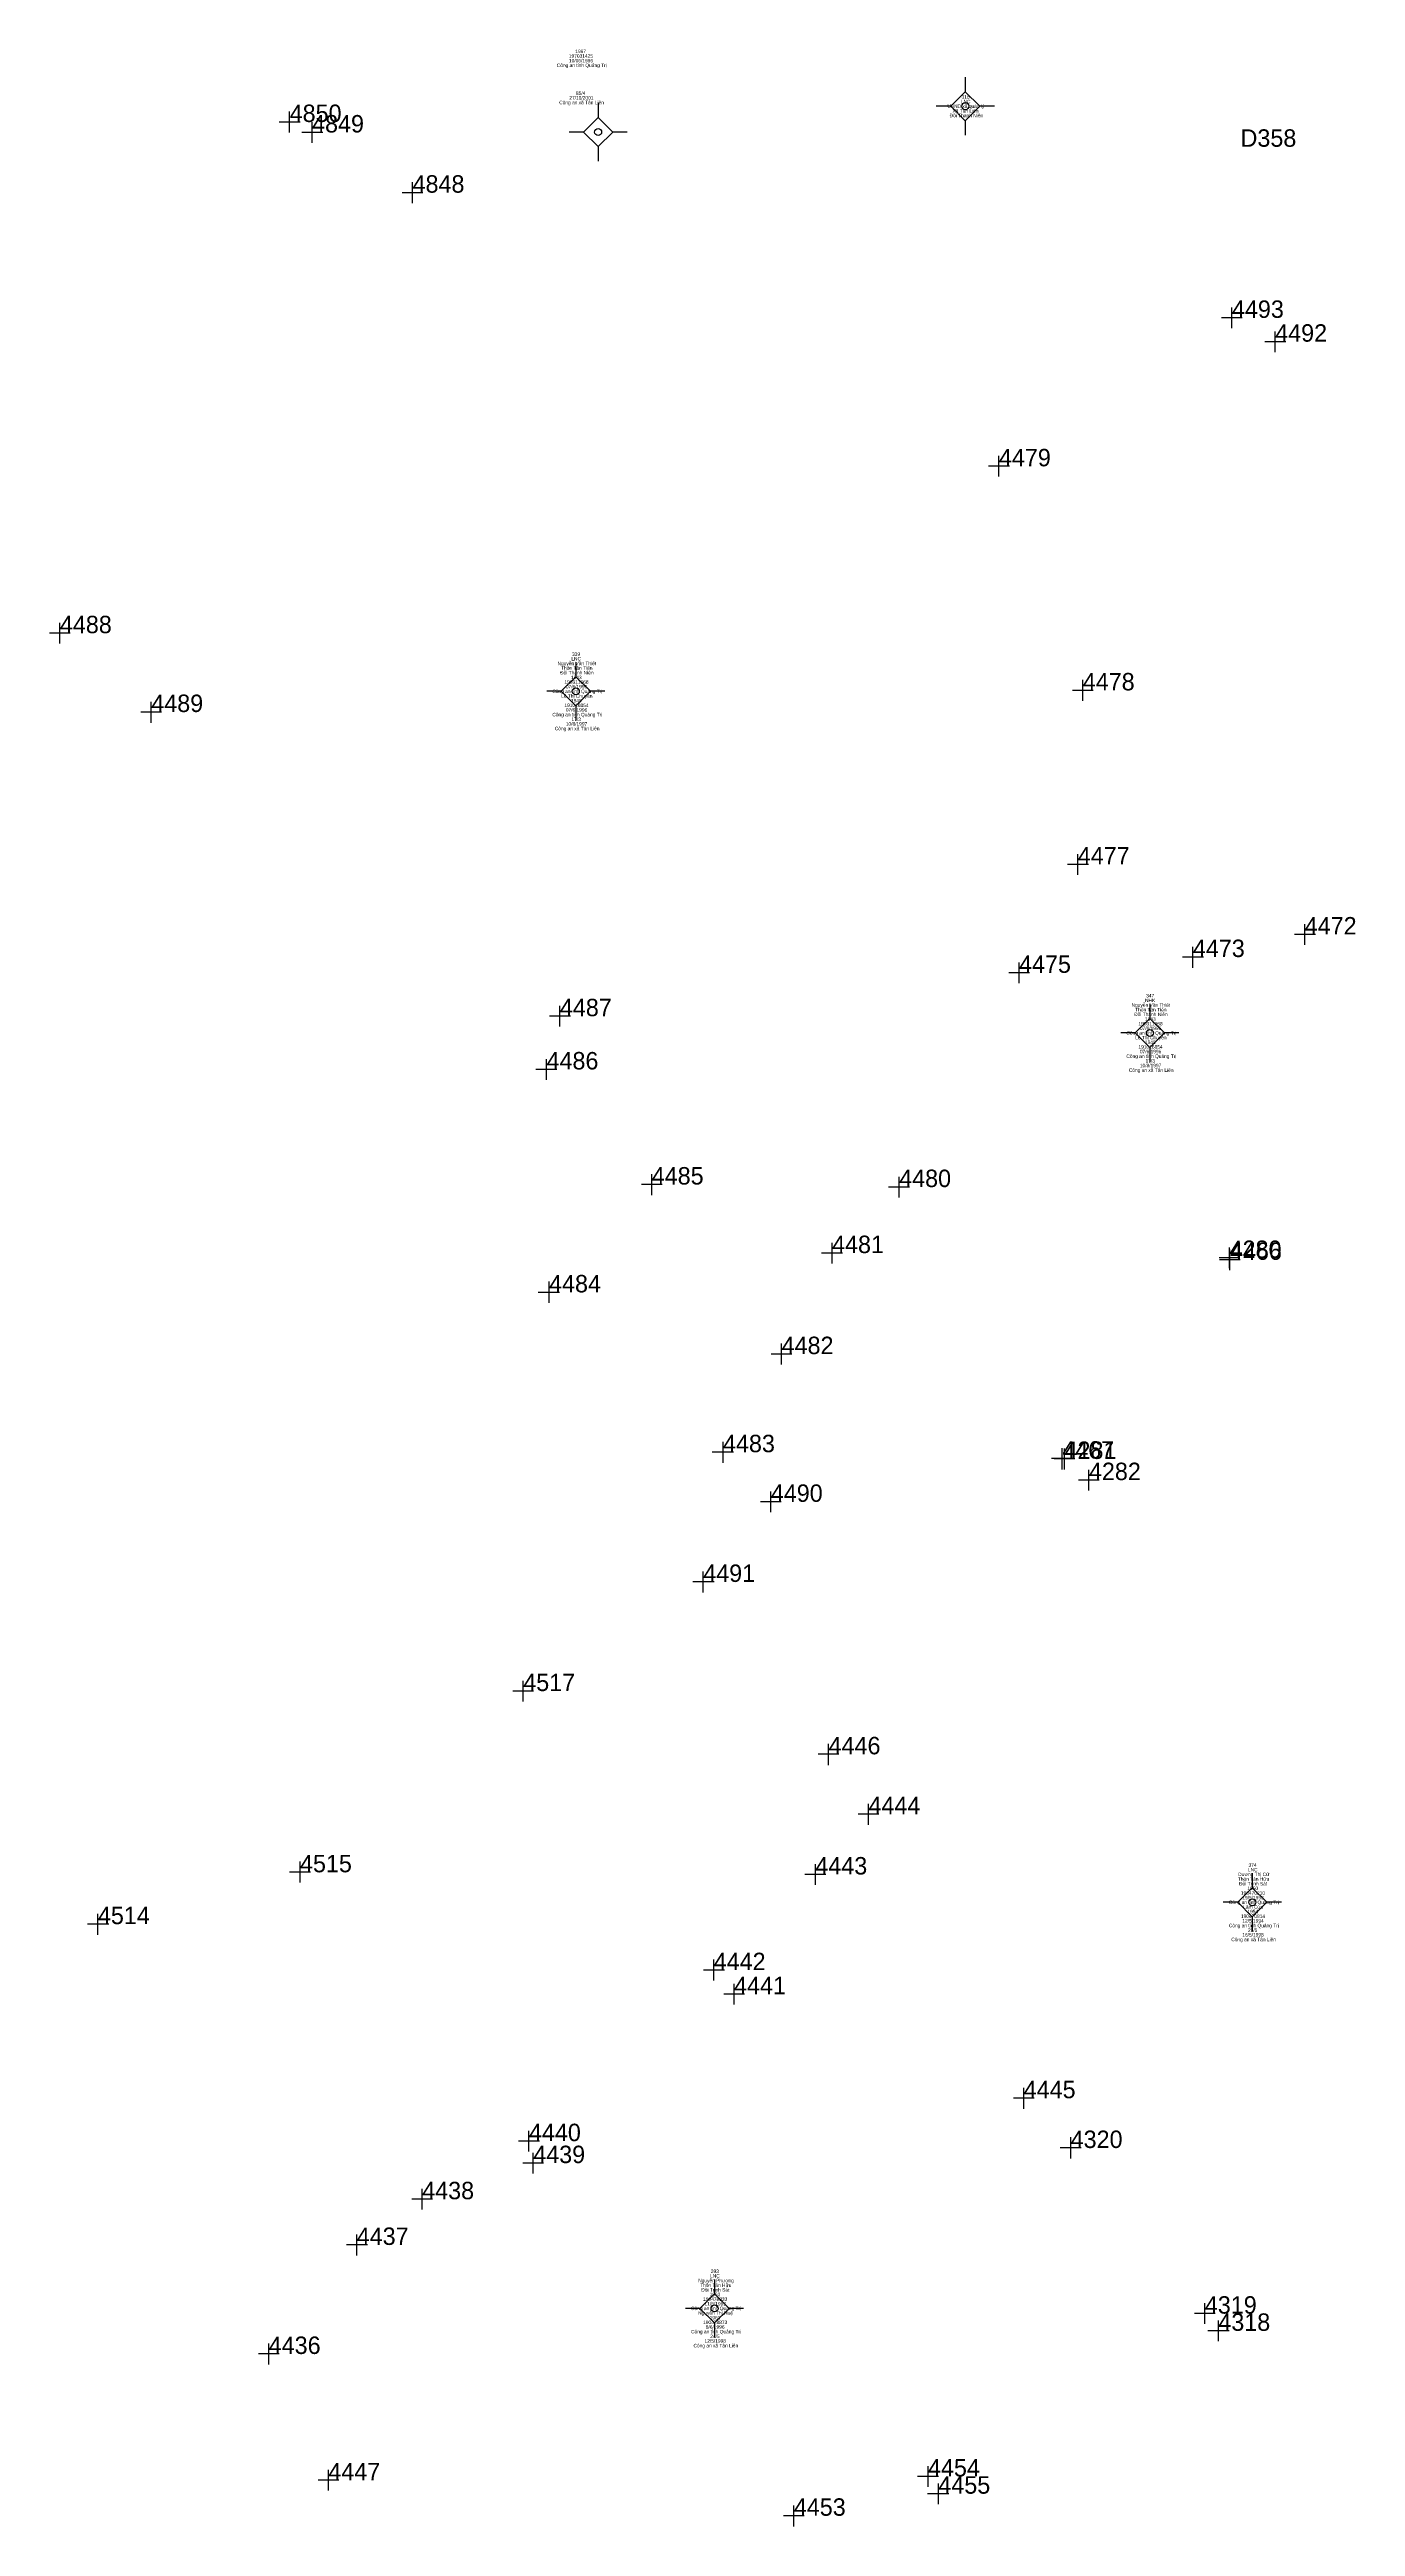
# Model space of a CAD drawing. Extents: x 548949 to 550223, y 1836732 to 1838051.
# Drawn here: x 549299.2 to 549411.5, y 1837181.1 to 1837394.2 of the extents above; entities that cross this region are included whole.
import ezdxf

# ---------------------------------------------------------------- set-up
doc = ezdxf.new("R2010")
doc.units = 0
for name, color, linetype in [('Level 11', 7, 'Continuous'), ('Level 15', 7, 'Continuous'), ('Level 4', 7, 'Continuous'), ('Level 5', 7, 'Continuous')]:
    doc.layers.add(name, color=color, linetype=linetype)

msp = doc.modelspace()

# ---------------------------------------------------------------- linework, layer by layer
at = {"layer": 'Level 11'}
for p, q in [((549377.97, 1837390.61), (549376.72, 1837389.36)), ((549377.97, 1837391.86), (549377.97, 1837390.61)), ((549379.22, 1837389.36), (549377.97, 1837390.61)), ((549346.39, 1837388.38), (549345.14, 1837387.13)), ((549346.39, 1837389.63), (549346.39, 1837388.38)), ((549347.64, 1837387.13), (549346.39, 1837388.38)), ((549376.72, 1837389.36), (549375.47, 1837389.36)), ((549376.72, 1837389.36), (549377.97, 1837388.11)), ((549377.97, 1837388.11), (549379.22, 1837389.36)), ((549377.97, 1837388.11), (549377.97, 1837386.86)), ((549380.47, 1837389.36), (549379.22, 1837389.36)), ((549345.14, 1837387.13), (549343.89, 1837387.13)), ((549345.14, 1837387.13), (549346.39, 1837385.88)), ((549346.39, 1837385.88), (549347.64, 1837387.13)), ((549346.39, 1837385.88), (549346.39, 1837384.63)), ((549348.89, 1837387.13), (549347.64, 1837387.13)), ((549344.47, 1837341.52), (549344.47, 1837340.27)), ((549343.22, 1837339.02), (549341.97, 1837339.02)), ((549344.47, 1837340.27), (549343.22, 1837339.02)), ((549343.22, 1837339.02), (549344.47, 1837337.77)), ((549345.72, 1837339.02), (549344.47, 1837340.27)), ((549344.47, 1837337.77), (549345.72, 1837339.02)), ((549346.97, 1837339.02), (549345.72, 1837339.02)), ((549344.47, 1837337.77), (549344.47, 1837336.52)), ((549393.84, 1837312.13), (549393.84, 1837310.88)), ((549392.59, 1837309.63), (549391.34, 1837309.63)), ((549393.84, 1837310.88), (549392.59, 1837309.63)), ((549392.59, 1837309.63), (549393.84, 1837308.38)), ((549395.09, 1837309.63), (549393.84, 1837310.88)), ((549393.84, 1837308.38), (549395.09, 1837309.63)), ((549396.34, 1837309.63), (549395.09, 1837309.63)), ((549393.84, 1837308.38), (549393.84, 1837307.13)), ((549402.65, 1837237.34), (549402.65, 1837236.09)), ((549401.4, 1837234.84), (549400.15, 1837234.84)), ((549402.65, 1837236.09), (549401.4, 1837234.84)), ((549401.4, 1837234.84), (549402.65, 1837233.59)), ((549403.9, 1837234.84), (549402.65, 1837236.09)), ((549402.65, 1837233.59), (549403.9, 1837234.84)), ((549405.15, 1837234.84), (549403.9, 1837234.84)), ((549402.65, 1837233.59), (549402.65, 1837232.34)), ((549356.4, 1837201.15), (549355.15, 1837199.9)), ((549356.4, 1837202.4), (549356.4, 1837201.15)), ((549357.65, 1837199.9), (549356.4, 1837201.15)), ((549355.15, 1837199.9), (549353.9, 1837199.9)), ((549355.15, 1837199.9), (549356.4, 1837198.65)), ((549356.4, 1837198.65), (549357.65, 1837199.9)), ((549356.4, 1837198.65), (549356.4, 1837197.4)), ((549358.9, 1837199.9), (549357.65, 1837199.9))]:
    msp.add_line(p, q, dxfattribs=at)
for centre in [(549377.97, 1837389.36), (549346.39, 1837387.13), (549344.47, 1837339.02), (549393.84, 1837309.63), (549402.65, 1837234.84), (549356.4, 1837199.9)]:
    msp.add_circle(centre, 0.3, dxfattribs=at)
at = {"layer": 'Level 4'}
for p, q in [((549320.75, 1837388), (549318.97, 1837388)), ((549319.86, 1837387.11), (549319.86, 1837388.89)), ((549321.79, 1837386.21), (549321.79, 1837387.99)), ((549322.72, 1837387.1), (549320.9, 1837387.1)), ((549331.32, 1837381.92), (549329.54, 1837381.92)), ((549330.43, 1837381.03), (549330.43, 1837382.81)), ((549401.79, 1837371.15), (549400.01, 1837371.15)), ((549400.9, 1837370.26), (549400.9, 1837372.04)), ((549405.54, 1837369.1), (549403.73, 1837369.1)), ((549404.62, 1837368.21), (549404.62, 1837369.99)), ((549381.78, 1837358.38), (549379.97, 1837358.38)), ((549380.86, 1837357.49), (549380.86, 1837359.27)), ((549300.99, 1837344.02), (549299.21, 1837344.02)), ((549300.1, 1837343.13), (549300.1, 1837344.91)), ((549388.96, 1837339.1), (549387.18, 1837339.1)), ((549388.07, 1837338.21), (549388.07, 1837340.02)), ((549308.85, 1837337.24), (549307.07, 1837337.24)), ((549307.96, 1837336.32), (549307.96, 1837338.13)), ((549388.56, 1837324.13), (549386.75, 1837324.13)), ((549387.64, 1837323.24), (549387.64, 1837325.02)), ((549408.08, 1837318.1), (549406.27, 1837318.1)), ((549407.16, 1837317.21), (549407.16, 1837318.99)), ((549382.59, 1837313.91), (549382.59, 1837315.69)), ((549398.46, 1837316.16), (549396.65, 1837316.16)), ((549397.54, 1837315.24), (549397.54, 1837317.05)), ((549383.48, 1837314.8), (549381.7, 1837314.8)), ((549343.1, 1837310.18), (549343.1, 1837311.96)), ((549344.02, 1837311.07), (549342.21, 1837311.07)), ((549341.95, 1837305.6), (549341.95, 1837307.38)), ((549342.84, 1837306.49), (549341.02, 1837306.49)), ((549351.89, 1837296.59), (549350.11, 1837296.59)), ((549351, 1837295.66), (549351, 1837297.48)), ((549373.17, 1837296.37), (549371.35, 1837296.37)), ((549372.28, 1837295.48), (549372.28, 1837297.26)), ((549367.4, 1837290.69), (549365.61, 1837290.69)), ((549366.51, 1837289.8), (549366.51, 1837291.58)), ((549401.59, 1837290.27), (549399.81, 1837290.27)), ((549401.62, 1837290.11), (549399.84, 1837290.11)), ((549400.7, 1837289.38), (549400.7, 1837291.16)), ((549400.73, 1837289.22), (549400.73, 1837291)), ((549342.17, 1837286.42), (549342.17, 1837288.24)), ((549343.06, 1837287.31), (549341.24, 1837287.31)), ((549363.06, 1837282), (549361.28, 1837282)), ((549362.17, 1837281.11), (549362.17, 1837282.92)), ((549358.02, 1837273.56), (549356.2, 1837273.56)), ((549357.13, 1837272.64), (549357.13, 1837274.45)), ((549387.2, 1837273.01), (549385.38, 1837273.01)), ((549387.39, 1837272.98), (549385.61, 1837272.98)), ((549386.31, 1837272.08), (549386.31, 1837273.9)), ((549386.5, 1837272.06), (549386.5, 1837273.87)), ((549389.49, 1837271.16), (549387.71, 1837271.16)), ((549388.6, 1837270.27), (549388.6, 1837272.05)), ((549362.13, 1837269.29), (549360.35, 1837269.29)), ((549361.24, 1837268.4), (549361.24, 1837270.18)), ((549356.36, 1837262.4), (549354.54, 1837262.4)), ((549355.43, 1837261.48), (549355.43, 1837263.29)), ((549339.95, 1837252.12), (549339.95, 1837253.9)), ((549340.84, 1837253.01), (549339.06, 1837253.01)), ((549367.1, 1837247.57), (549365.32, 1837247.57)), ((549366.21, 1837246.64), (549366.21, 1837248.46)), ((549369.64, 1837241.5), (549369.64, 1837243.31)), ((549370.53, 1837242.42), (549368.75, 1837242.42)), ((549321.64, 1837237.42), (549319.86, 1837237.42)), ((549320.75, 1837236.53), (549320.75, 1837238.34)), ((549365.96, 1837237.23), (549364.18, 1837237.23)), ((549365.07, 1837236.34), (549365.07, 1837238.12)), ((549304.3, 1837232.96), (549302.48, 1837232.96)), ((549303.37, 1837232.03), (549303.37, 1837233.85)), ((549357.26, 1837229), (549355.44, 1837229)), ((549356.33, 1837228.11), (549356.33, 1837229.92)), ((549358.97, 1837226.93), (549357.19, 1837226.93)), ((549358.08, 1837226.04), (549358.08, 1837227.82)), ((549383.88, 1837217.98), (549382.1, 1837217.98)), ((549382.99, 1837217.06), (549382.99, 1837218.87)), ((549341.36, 1837214.29), (549339.55, 1837214.29)), ((549340.44, 1837213.39), (549340.44, 1837215.18)), ((549340.81, 1837211.51), (549340.81, 1837213.29)), ((549387.92, 1837213.7), (549386.14, 1837213.7)), ((549387.03, 1837212.81), (549387.03, 1837214.62)), ((549341.7, 1837212.4), (549339.92, 1837212.4)), ((549332.15, 1837209.29), (549330.36, 1837209.29)), ((549331.26, 1837208.4), (549331.26, 1837210.18)), ((549326.56, 1837205.36), (549324.74, 1837205.36)), ((549325.63, 1837204.44), (549325.63, 1837206.25)), ((549399.47, 1837199.45), (549397.68, 1837199.45)), ((549398.57, 1837198.56), (549398.57, 1837200.34)), ((549399.73, 1837197.08), (549399.73, 1837198.86)), ((549318.06, 1837195.06), (549318.06, 1837196.87)), ((549400.66, 1837197.97), (549398.84, 1837197.97)), ((549318.95, 1837195.98), (549317.17, 1837195.98)), ((549323.19, 1837184.22), (549323.19, 1837186)), ((549374.76, 1837184.55), (549374.76, 1837186.33)), ((549324.08, 1837185.11), (549322.3, 1837185.11)), ((549375.65, 1837185.44), (549373.87, 1837185.44)), ((549376.54, 1837183.96), (549374.72, 1837183.96)), ((549375.65, 1837183.07), (549375.65, 1837184.85)), ((549364.11, 1837182.06), (549362.33, 1837182.06)), ((549363.22, 1837181.14), (549363.22, 1837182.95))]:
    msp.add_line(p, q, dxfattribs=at)

# ---------------------------------------------------------------- texts
at = {"layer": 'Level 15'}
for s, p in [('Công an tỉnh Quảng Trị', (549342.83, 1837392.73)), ('197031425', (549343.87, 1837393.53)), ('10/06/1996', (549343.88, 1837393.13)), ('1967', (549344.43, 1837393.93)), ('27/10/2001', (549343.91, 1837389.93)), ('85/4', (549344.48, 1837390.33)), ('316', (549377.65, 1837390.01)), ('Công an xã Tân Liên', (549343.04, 1837389.53)), ('UBND xã quản lý ', (549376.43, 1837389.21)), ('Đồi Thanh Niên', (549376.62, 1837388.41)), ('Xã Tân Liên ', (549376.87, 1837388.81)), ('LNC', (549377.59, 1837389.61)), ('Nguyễn Văn Thiết', (549342.9, 1837341.27)), ('Thôn Tân Tiến', (549343.21, 1837340.87)), ('LNC', (549344.09, 1837341.67)), ('339', (549344.15, 1837342.07)), ('Công an tỉnh Quảng Trị', (549342.45, 1837338.87)), ('Đồi Thanh Niên', (549343.12, 1837340.47)), ('190311668', (549343.49, 1837339.67)), ('07/6/1996', (549343.61, 1837339.27)), ('1943', (549344.05, 1837340.07)), ('Công an tỉnh Quảng Trị', (549342.45, 1837336.87)), ('Lê Thị Chuyên', (549343.21, 1837338.47)), ('191016854', (549343.49, 1837337.67)), ('07/6/1996', (549343.61, 1837337.27)), ('1945', (549344.05, 1837338.07)), ('17/3', (549344.1, 1837336.47)), ('Công an xã Tân Liên', (549342.66, 1837335.67)), ('10/8/1997', (549343.61, 1837336.07)), ('Nguyễn Văn Thiết', (549392.27, 1837311.88)), ('Đồi Thanh Niên', (549392.49, 1837311.08)), ('Thôn Tân Tiến', (549392.58, 1837311.48)), ('NHK', (549393.43, 1837312.28)), ('347', (549393.52, 1837312.68)), ('Công an tỉnh Quảng Trị', (549391.82, 1837309.48)), ('Lê Thị Chuyên', (549392.58, 1837309.08)), ('190311668', (549392.86, 1837310.28)), ('07/6/1996', (549392.98, 1837309.88)), ('1943', (549393.42, 1837310.68)), ('Công an tỉnh Quảng Trị', (549391.82, 1837307.48)), ('191016854', (549392.86, 1837308.28)), ('07/6/1996', (549392.98, 1837307.88)), ('10/8/1997', (549392.98, 1837306.68)), ('1945', (549393.42, 1837308.68)), ('17/3', (549393.47, 1837307.08)), ('Công an xã Tân Liên', (549392.03, 1837306.28)), ('Thôn Tân Hữu', (549401.41, 1837236.69)), ('Dương Thị Cứ', (549401.43, 1837237.09)), ('Đồi Trinh Sát', (549401.51, 1837236.29)), ('LNC', (549402.27, 1837237.49)), ('374', (549402.33, 1837237.89)), ('Công an tỉnh Quảng Trị', (549400.63, 1837234.69)), ('190470210', (549401.67, 1837235.49)), ('19/5/1993', (549401.79, 1837235.09)), ('Lâm Cừu', (549401.87, 1837234.29)), ('1950', (549402.23, 1837235.89)), ('Công an tỉnh Quảng Trị', (549400.63, 1837232.69)), ('190470814', (549401.67, 1837233.49)), ('12/5/1994', (549401.79, 1837233.09)), ('1954', (549402.23, 1837233.89)), ('29/5', (549402.28, 1837232.29)), ('Công an xã Tân Liên', (549400.84, 1837231.49)), ('16/5/1998', (549401.79, 1837231.89)), ('Nguyễn Phương', (549355, 1837202.15)), ('LNC', (549356.02, 1837202.55)), ('393', (549356.08, 1837202.95)), ('Thôn Tân Hữu', (549355.16, 1837201.75)), ('Đồi Trinh Sát', (549355.26, 1837201.35)), ('190478833', (549355.42, 1837200.55)), ('11/5/1993', (549355.54, 1837200.15)), ('1963', (549355.98, 1837200.95)), ('Công an tỉnh Quảng Trị', (549354.38, 1837199.75)), ('Nguyễn Thị Huệ', (549354.99, 1837199.35)), ('190478873', (549355.42, 1837198.55)), ('8/6/1996', (549355.65, 1837198.15)), ('1963', (549355.98, 1837198.95)), ('Công an tỉnh Quảng Trị', (549354.38, 1837197.75)), ('Công an xã Tân Liên', (549354.59, 1837196.55)), ('12/5/1998', (549355.54, 1837196.95)), ('24/5', (549356.03, 1837197.35))]:
    msp.add_text(s, height=0.3, dxfattribs=at).set_placement(p)
at = {"layer": 'Level 5'}
for s, p in [('4850', (549319.86, 1837388)), ('4849', (549321.79, 1837387.1)), ('D358 ', (549401.64, 1837385.87)), ('4848', (549330.43, 1837381.92)), ('4493', (549400.9, 1837371.15)), ('4492', (549404.62, 1837369.1)), ('4479', (549380.86, 1837358.38)), ('4488', (549300.1, 1837344.02)), ('4478', (549388.07, 1837339.1)), ('4489', (549307.96, 1837337.24)), ('4477', (549387.64, 1837324.13)), ('4473', (549397.54, 1837316.16)), ('4472', (549407.16, 1837318.1)), ('4475', (549382.59, 1837314.8)), ('4487', (549343.1, 1837311.07)), ('4486', (549341.95, 1837306.49)), ('4485', (549351, 1837296.59)), ('4480', (549372.28, 1837296.37)), ('4481', (549366.51, 1837290.69)), ('4280', (549400.7, 1837290.27)), ('4466', (549400.73, 1837290.11)), ('4484', (549342.17, 1837287.31)), ('4482', (549362.17, 1837282)), ('4483', (549357.13, 1837273.56)), ('4467', (549386.31, 1837273.01)), ('4281', (549386.5, 1837272.98)), ('4490', (549361.24, 1837269.29)), ('4282', (549388.6, 1837271.16)), ('4491', (549355.43, 1837262.4)), ('4517', (549339.95, 1837253.01)), ('4446', (549366.21, 1837247.57)), ('4444', (549369.64, 1837242.42)), ('4515', (549320.75, 1837237.42)), ('4443', (549365.07, 1837237.23)), ('4514', (549303.37, 1837232.96)), ('4442', (549356.33, 1837229)), ('4441', (549358.08, 1837226.93)), ('4445', (549382.99, 1837217.98)), ('4440', (549340.44, 1837214.29)), ('4439', (549340.81, 1837212.4)), ('4320', (549387.03, 1837213.7)), ('4438', (549331.26, 1837209.29)), ('4437', (549325.63, 1837205.36)), ('4319', (549398.57, 1837199.45)), ('4318', (549399.73, 1837197.97)), ('4436', (549318.06, 1837195.98)), ('4447', (549323.19, 1837185.11)), ('4454', (549374.76, 1837185.44)), ('4453', (549363.22, 1837182.06)), ('4455', (549375.65, 1837183.96))]:
    msp.add_text(s, height=1.5, dxfattribs=at).set_placement(p)

doc.saveas('drawing.dxf')
